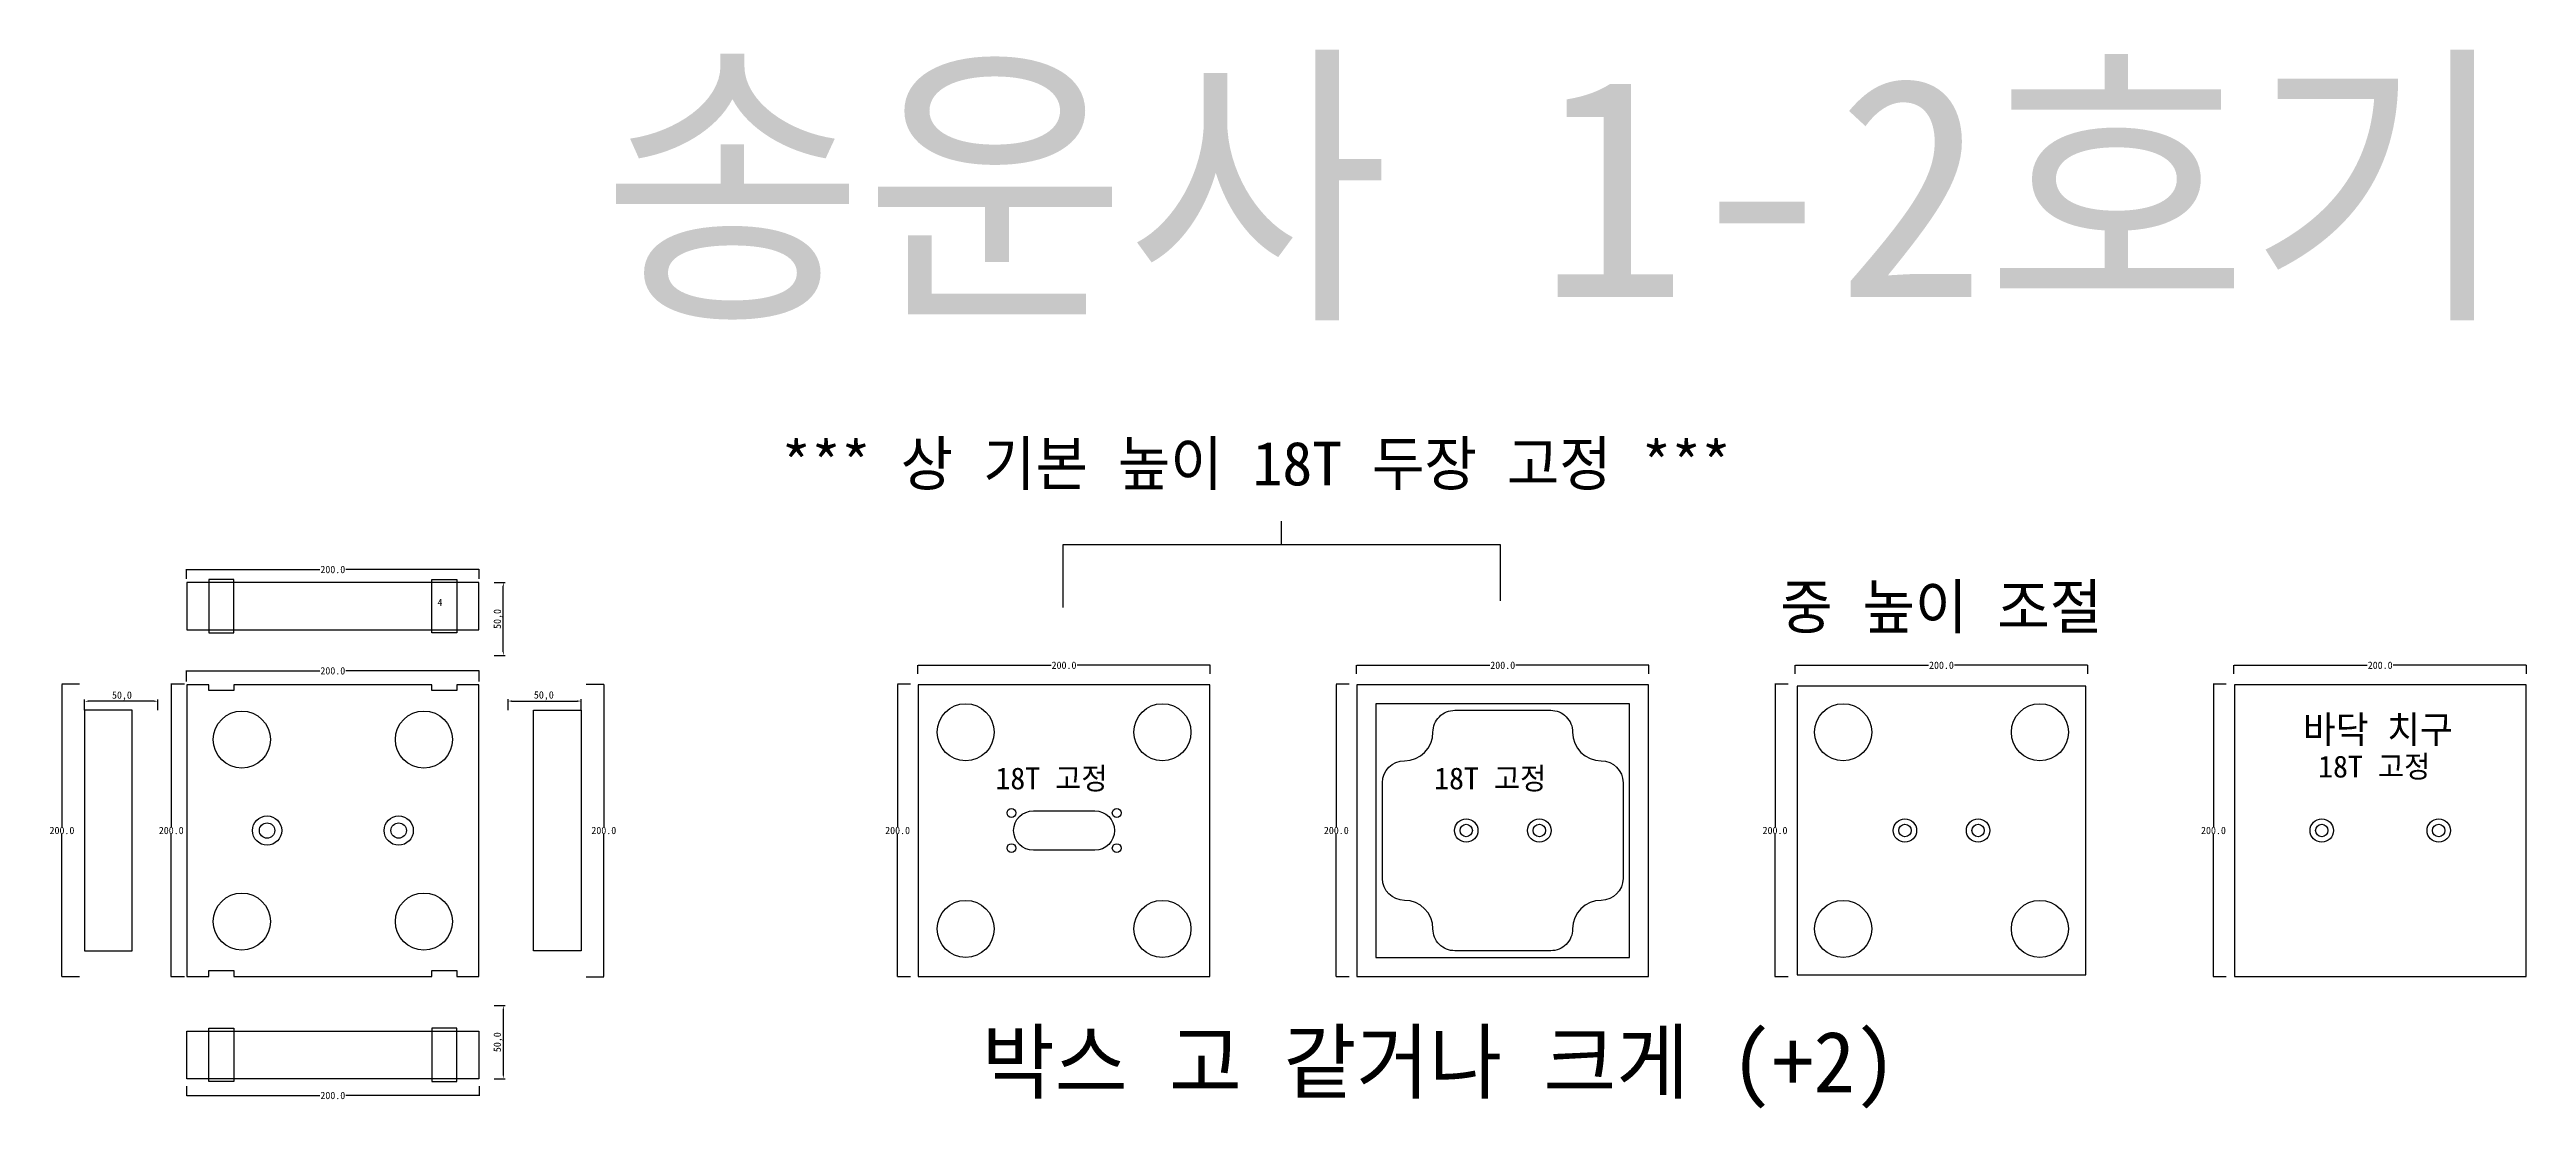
# Model space of a CAD drawing. Header units: millimetres. Extents: x 445 to 2138, y 259 to 984.
import ezdxf

# ---------------------------------------------------------------- set-up
doc = ezdxf.new("R2010")
doc.units = ezdxf.units.MM
for name, color, linetype in [('TEXT', 7, 'Continuous'), ('볼트 구멍', 7, 'Continuous'), ('치구', 7, 'Continuous'), ('치수', 7, 'Continuous')]:
    doc.layers.add(name, color=color, linetype=linetype)
doc.dimstyles.new('ISO-25', dxfattribs={"dimtxt": 2.5, "dimasz": 2.5, "dimexe": 1.25, "dimexo": 0.625, "dimtad": 1, "dimtxsty": 'Standard', "dimcen": 2.5, "dimadec": 0, "dimazin": 0, "dimtfac": 1, "dimtmove": 0, "dimatfit": 3, "dimfxl": 0, "dimarcsym": 0})
doc.dimstyles.get("Standard").update_dxf_attribs({"dimtxt": 7, "dimasz": 0.18, "dimexe": 0.18, "dimexo": 0.0625, "dimgap": 0.09, "dimtad": 0, "dimtih": 1, "dimtoh": 1, "dimdec": 1, "dimzin": 0, "dimdsep": 46, "dimtxsty": 'Standard', "dimcen": 0.09, "dimadec": 0, "dimazin": 0, "dimtfac": 1, "dimtdec": 1, "dimtofl": 0, "dimtmove": 0, "dimatfit": 3, "dimfxl": 0, "dimtolj": 1, "dimtzin": 0, "dimarcsym": 0})

# ---------------------------------------------------------------- blocks, each defined once
blk = doc.blocks.new('*D20')
at = {"layer": 'Defpoints', "color": 0}
for p in [(468.7, 537.8), (468.7, 531.2), (518.7, 531.1)]:
    blk.add_point(p, dxfattribs=at)
at = {"layer": '치수', "color": 0, "lineweight": -2}
for p, q in [((468.7, 531.8), (468.7, 539.1)), ((516.2, 537.8), (471.2, 537.8)), ((518.7, 531.7), (518.7, 539.1))]:
    blk.add_line(p, q, dxfattribs=at)
at = {"layer": '치수', "color": 0}
for points in [[(471.2, 538.3), (471.2, 537.4), (468.7, 537.8)], [(516.2, 538.3), (516.2, 537.4), (518.7, 537.8)]]:
    blk.add_solid(points, dxfattribs=at)
at = {"layer": '치수', "color": 0, "insert": (494.2, 541.4), "char_height": 5, "attachment_point": 5}
blk.add_mtext('50,0', dxfattribs=at)
blk = doc.blocks.new('*D21')
at = {"layer": 'Defpoints', "color": 0}
for p in [(465.3, 549.4), (453.2, 349.4), (465.3, 349.4)]:
    blk.add_point(p, dxfattribs=at)
at = {"layer": '치수', "color": 0, "lineweight": -2}
for p, q in [((465.2, 549.4), (453, 549.4)), ((453.2, 549.2), (453.2, 452)), ((453.2, 349.5), (453.2, 446.8)), ((465.2, 349.4), (453, 349.4))]:
    blk.add_line(p, q, dxfattribs=at)
at = {"layer": '치수', "color": 0}
for points in [[(453.2, 549.2), (453.2, 549.2), (453.2, 549.4)], [(453.2, 349.5), (453.2, 349.5), (453.2, 349.4)]]:
    blk.add_solid(points, dxfattribs=at)
at = {"layer": '치수', "color": 0, "insert": (453.2, 449.4), "char_height": 5, "attachment_point": 5}
blk.add_mtext('\\A1;200.0', dxfattribs=at)
blk = doc.blocks.new('*D22')
at = {"layer": 'Defpoints', "color": 0}
for p in [(2138.4, 562.4), (1938.4, 556.5), (2138.4, 556.5)]:
    blk.add_point(p, dxfattribs=at)
at = {"layer": '치수', "color": 0, "lineweight": -2}
for p, q in [((1938.4, 556.5), (1938.4, 562.5)), ((1938.6, 562.4), (2029.6, 562.4)), ((2138.3, 562.4), (2047.3, 562.4)), ((2138.4, 556.5), (2138.4, 562.5))]:
    blk.add_line(p, q, dxfattribs=at)
at = {"layer": '치수', "color": 0}
for points in [[(1938.6, 562.4), (1938.6, 562.3), (1938.4, 562.4)], [(2138.3, 562.4), (2138.3, 562.3), (2138.4, 562.4)]]:
    blk.add_solid(points, dxfattribs=at)
at = {"layer": '치수', "color": 0, "insert": (2038.4, 562.4), "char_height": 5, "attachment_point": 5}
blk.add_mtext('\\A1;200.0', dxfattribs=at)
blk = doc.blocks.new('*D23')
at = {"layer": 'Defpoints', "color": 0}
for p in [(1333.5, 549.4), (1324.6, 349.4), (1333.5, 349.4)]:
    blk.add_point(p, dxfattribs=at)
at = {"layer": '치수', "color": 0, "lineweight": -2}
for p, q in [((1333.5, 549.4), (1324.5, 549.4)), ((1324.6, 549.2), (1324.6, 452)), ((1324.6, 349.5), (1324.6, 446.8)), ((1333.5, 349.4), (1324.5, 349.4))]:
    blk.add_line(p, q, dxfattribs=at)
at = {"layer": '치수', "color": 0}
for points in [[(1324.6, 549.2), (1324.7, 549.2), (1324.6, 549.4)], [(1324.6, 349.5), (1324.7, 349.5), (1324.6, 349.4)]]:
    blk.add_solid(points, dxfattribs=at)
at = {"layer": '치수', "color": 0, "insert": (1324.6, 449.4), "char_height": 5, "attachment_point": 5}
blk.add_mtext('\\A1;200.0', dxfattribs=at)
blk = doc.blocks.new('*D24')
at = {"layer": 'Defpoints', "color": 0}
for p in [(1633.5, 549.4), (1624.6, 349.4), (1633.5, 349.4)]:
    blk.add_point(p, dxfattribs=at)
at = {"layer": '치수', "color": 0, "lineweight": -2}
for p, q in [((1633.5, 549.4), (1624.5, 549.4)), ((1624.6, 549.2), (1624.6, 452)), ((1624.6, 349.5), (1624.6, 446.8)), ((1633.5, 349.4), (1624.5, 349.4))]:
    blk.add_line(p, q, dxfattribs=at)
at = {"layer": '치수', "color": 0}
for points in [[(1624.6, 549.2), (1624.7, 549.2), (1624.6, 549.4)], [(1624.6, 349.5), (1624.7, 349.5), (1624.6, 349.4)]]:
    blk.add_solid(points, dxfattribs=at)
at = {"layer": '치수', "color": 0, "insert": (1624.6, 449.4), "char_height": 5, "attachment_point": 5}
blk.add_mtext('\\A1;200.0', dxfattribs=at)
blk = doc.blocks.new('*D25')
at = {"layer": 'Defpoints', "color": 0}
for p in [(1933.3, 549.4), (1924.4, 349.4), (1933.3, 349.4)]:
    blk.add_point(p, dxfattribs=at)
at = {"layer": '치수', "color": 0, "lineweight": -2}
for p, q in [((1933.2, 549.4), (1924.2, 549.4)), ((1924.4, 549.2), (1924.4, 452)), ((1924.4, 349.5), (1924.4, 446.8)), ((1933.2, 349.4), (1924.2, 349.4))]:
    blk.add_line(p, q, dxfattribs=at)
at = {"layer": '치수', "color": 0}
for points in [[(1924.4, 549.2), (1924.4, 549.2), (1924.4, 549.4)], [(1924.4, 349.5), (1924.4, 349.5), (1924.4, 349.4)]]:
    blk.add_solid(points, dxfattribs=at)
at = {"layer": '치수', "color": 0, "insert": (1924.4, 449.4), "char_height": 5, "attachment_point": 5}
blk.add_mtext('\\A1;200.0', dxfattribs=at)
blk = doc.blocks.new('*D26')
at = {"layer": 'Defpoints', "color": 0}
for p in [(537, 549.4), (527.9, 349.4), (537, 349.4)]:
    blk.add_point(p, dxfattribs=at)
at = {"layer": '치수', "color": 0, "lineweight": -2}
for p, q in [((536.9, 549.4), (527.7, 549.4)), ((527.9, 549.2), (527.9, 452)), ((527.9, 349.5), (527.9, 446.8)), ((536.9, 349.4), (527.7, 349.4))]:
    blk.add_line(p, q, dxfattribs=at)
at = {"layer": '치수', "color": 0}
for points in [[(527.9, 549.2), (527.9, 549.2), (527.9, 549.4)], [(527.9, 349.5), (527.9, 349.5), (527.9, 349.4)]]:
    blk.add_solid(points, dxfattribs=at)
at = {"layer": '치수', "color": 0, "insert": (527.9, 449.4), "char_height": 5, "attachment_point": 5}
blk.add_mtext('\\A1;200.0', dxfattribs=at)
blk = doc.blocks.new('*D27')
at = {"layer": 'Defpoints', "color": 0}
for p in [(1033.5, 549.4), (1024.6, 349.4), (1033.5, 349.4)]:
    blk.add_point(p, dxfattribs=at)
at = {"layer": '치수', "color": 0, "lineweight": -2}
for p, q in [((1033.5, 549.4), (1024.5, 549.4)), ((1024.6, 549.2), (1024.6, 452)), ((1024.6, 349.5), (1024.6, 446.8)), ((1033.5, 349.4), (1024.5, 349.4))]:
    blk.add_line(p, q, dxfattribs=at)
at = {"layer": '치수', "color": 0}
for points in [[(1024.6, 549.2), (1024.7, 549.2), (1024.6, 549.4)], [(1024.6, 349.5), (1024.7, 349.5), (1024.6, 349.4)]]:
    blk.add_solid(points, dxfattribs=at)
at = {"layer": '치수', "color": 0, "insert": (1024.6, 449.4), "char_height": 5, "attachment_point": 5}
blk.add_mtext('\\A1;200.0', dxfattribs=at)
blk = doc.blocks.new('*D28')
at = {"layer": 'Defpoints', "color": 0}
for p in [(811.6, 549.4), (811.6, 349.4), (823.7, 349.4)]:
    blk.add_point(p, dxfattribs=at)
at = {"layer": '치수', "color": 0, "lineweight": -2}
for p, q in [((811.6, 549.4), (823.8, 549.4)), ((823.7, 549.2), (823.7, 452)), ((823.7, 349.5), (823.7, 446.8)), ((811.6, 349.4), (823.8, 349.4))]:
    blk.add_line(p, q, dxfattribs=at)
at = {"layer": '치수', "color": 0}
for points in [[(823.6, 549.2), (823.7, 549.2), (823.7, 549.4)], [(823.6, 349.5), (823.7, 349.5), (823.7, 349.4)]]:
    blk.add_solid(points, dxfattribs=at)
at = {"layer": '치수', "color": 0, "insert": (823.7, 449.4), "char_height": 5, "attachment_point": 5}
blk.add_mtext('\\A1;200.0', dxfattribs=at)
blk = doc.blocks.new('*D29')
at = {"layer": 'Defpoints', "color": 0}
for p in [(538.4, 274.5), (738.4, 274.5), (738.4, 268.1)]:
    blk.add_point(p, dxfattribs=at)
at = {"layer": '치수', "color": 0, "lineweight": -2}
for p, q in [((538.4, 274.4), (538.4, 267.9)), ((738.4, 274.4), (738.4, 267.9)), ((538.6, 268.1), (629.6, 268.1)), ((738.3, 268.1), (647.3, 268.1))]:
    blk.add_line(p, q, dxfattribs=at)
at = {"layer": '치수', "color": 0}
for points in [[(538.6, 268.1), (538.6, 268.1), (538.4, 268.1)], [(738.3, 268.1), (738.3, 268.1), (738.4, 268.1)]]:
    blk.add_solid(points, dxfattribs=at)
at = {"layer": '치수', "color": 0, "insert": (638.4, 268.1), "char_height": 5, "attachment_point": 5}
blk.add_mtext('\\A1;200.0', dxfattribs=at)
blk = doc.blocks.new('*D30')
at = {"layer": 'Defpoints', "color": 0}
for p in [(748.1, 329.6), (748.1, 279.6), (755, 279.6)]:
    blk.add_point(p, dxfattribs=at)
at = {"layer": '치수', "color": 0, "lineweight": -2}
for p, q in [((748.7, 329.6), (756.3, 329.6)), ((755, 327.1), (755, 282.1)), ((748.7, 279.6), (756.3, 279.6))]:
    blk.add_line(p, q, dxfattribs=at)
at = {"layer": '치수', "color": 0}
for points in [[(754.6, 327.1), (755.4, 327.1), (755, 329.6)], [(754.6, 282.1), (755.4, 282.1), (755, 279.6)]]:
    blk.add_solid(points, dxfattribs=at)
at = {"layer": '치수', "color": 0, "insert": (751.5, 304.6), "char_height": 5, "attachment_point": 5, "rotation": 90}
blk.add_mtext('50,0', dxfattribs=at)
blk = doc.blocks.new('*D31')
at = {"layer": 'Defpoints', "color": 0}
for p in [(538.4, 551.2), (738.4, 558.6), (738.4, 551.2)]:
    blk.add_point(p, dxfattribs=at)
at = {"layer": '치수', "color": 0, "lineweight": -2}
for p, q in [((538.4, 551.3), (538.4, 558.8)), ((538.6, 558.6), (629.6, 558.6)), ((738.3, 558.6), (647.3, 558.6)), ((738.4, 551.3), (738.4, 558.8))]:
    blk.add_line(p, q, dxfattribs=at)
at = {"layer": '치수', "color": 0}
for points in [[(538.6, 558.6), (538.6, 558.6), (538.4, 558.6)], [(738.3, 558.6), (738.3, 558.6), (738.4, 558.6)]]:
    blk.add_solid(points, dxfattribs=at)
at = {"layer": '치수', "color": 0, "insert": (638.4, 558.6), "char_height": 5, "attachment_point": 5}
blk.add_mtext('\\A1;200.0', dxfattribs=at)
blk = doc.blocks.new('*D32')
at = {"layer": 'Defpoints', "color": 0}
for p in [(738.4, 627.9), (538.4, 621.5), (738.4, 621.5)]:
    blk.add_point(p, dxfattribs=at)
at = {"layer": '치수', "color": 0, "lineweight": -2}
for p, q in [((538.4, 621.6), (538.4, 628.1)), ((538.6, 627.9), (629.6, 627.9)), ((738.3, 627.9), (647.3, 627.9)), ((738.4, 621.6), (738.4, 628.1))]:
    blk.add_line(p, q, dxfattribs=at)
at = {"layer": '치수', "color": 0}
for points in [[(538.6, 628), (538.6, 627.9), (538.4, 627.9)], [(738.3, 628), (738.3, 627.9), (738.4, 627.9)]]:
    blk.add_solid(points, dxfattribs=at)
at = {"layer": '치수', "color": 0, "insert": (638.4, 627.9), "char_height": 5, "attachment_point": 5}
blk.add_mtext('\\A1;200.0', dxfattribs=at)
blk = doc.blocks.new('*D33')
at = {"layer": 'Defpoints', "color": 0}
for p in [(758.2, 531.2), (808.2, 537.9), (808.2, 531.2)]:
    blk.add_point(p, dxfattribs=at)
at = {"layer": '치수', "color": 0, "lineweight": -2}
for p, q in [((758.2, 531.8), (758.2, 539.2)), ((760.7, 537.9), (805.7, 537.9)), ((808.2, 531.8), (808.2, 539.2))]:
    blk.add_line(p, q, dxfattribs=at)
at = {"layer": '치수', "color": 0}
for points in [[(760.7, 538.4), (760.7, 537.5), (758.2, 537.9)], [(805.7, 538.4), (805.7, 537.5), (808.2, 537.9)]]:
    blk.add_solid(points, dxfattribs=at)
at = {"layer": '치수', "color": 0, "insert": (782.7, 541.5), "char_height": 5, "attachment_point": 5}
blk.add_mtext('50,0', dxfattribs=at)
blk = doc.blocks.new('*D34')
at = {"layer": 'Defpoints', "color": 0}
for p in [(748.1, 619.1), (755, 619.1), (748.1, 569.1)]:
    blk.add_point(p, dxfattribs=at)
at = {"layer": '치수', "color": 0, "lineweight": -2}
for p, q in [((748.7, 619.1), (756.3, 619.1)), ((755, 571.6), (755, 616.6)), ((748.7, 569.1), (756.3, 569.1))]:
    blk.add_line(p, q, dxfattribs=at)
at = {"layer": '치수', "color": 0}
for points in [[(754.6, 616.6), (755.4, 616.6), (755, 619.1)], [(754.6, 571.6), (755.4, 571.6), (755, 569.1)]]:
    blk.add_solid(points, dxfattribs=at)
at = {"layer": '치수', "color": 0, "insert": (751.5, 594.1), "char_height": 5, "attachment_point": 5, "rotation": 90}
blk.add_mtext('50,0', dxfattribs=at)
blk = doc.blocks.new('*D35')
at = {"layer": 'Defpoints', "color": 0}
for p in [(1238.4, 562.4), (1038.4, 556.5), (1238.4, 556.5)]:
    blk.add_point(p, dxfattribs=at)
at = {"layer": '치수', "color": 0, "lineweight": -2}
for p, q in [((1038.4, 556.5), (1038.4, 562.5)), ((1038.6, 562.4), (1129.6, 562.4)), ((1238.3, 562.4), (1147.3, 562.4)), ((1238.4, 556.5), (1238.4, 562.5))]:
    blk.add_line(p, q, dxfattribs=at)
at = {"layer": '치수', "color": 0}
for points in [[(1038.6, 562.4), (1038.6, 562.3), (1038.4, 562.4)], [(1238.3, 562.4), (1238.3, 562.3), (1238.4, 562.4)]]:
    blk.add_solid(points, dxfattribs=at)
at = {"layer": '치수', "color": 0, "insert": (1138.4, 562.4), "char_height": 5, "attachment_point": 5}
blk.add_mtext('\\A1;200.0', dxfattribs=at)
blk = doc.blocks.new('*D36')
at = {"layer": 'Defpoints', "color": 0}
for p in [(1838.4, 562.4), (1638.4, 556.5), (1838.4, 556.5)]:
    blk.add_point(p, dxfattribs=at)
at = {"layer": '치수', "color": 0, "lineweight": -2}
for p, q in [((1638.4, 556.5), (1638.4, 562.5)), ((1638.6, 562.4), (1729.6, 562.4)), ((1838.3, 562.4), (1747.3, 562.4)), ((1838.4, 556.5), (1838.4, 562.5))]:
    blk.add_line(p, q, dxfattribs=at)
at = {"layer": '치수', "color": 0}
for points in [[(1638.6, 562.4), (1638.6, 562.3), (1638.4, 562.4)], [(1838.3, 562.4), (1838.3, 562.3), (1838.4, 562.4)]]:
    blk.add_solid(points, dxfattribs=at)
at = {"layer": '치수', "color": 0, "insert": (1738.4, 562.4), "char_height": 5, "attachment_point": 5}
blk.add_mtext('\\A1;200.0', dxfattribs=at)
blk = doc.blocks.new('*D37')
at = {"layer": 'Defpoints', "color": 0}
for p in [(1538.4, 562.4), (1338.4, 556.5), (1538.4, 556.5)]:
    blk.add_point(p, dxfattribs=at)
at = {"layer": '치수', "color": 0, "lineweight": -2}
for p, q in [((1338.4, 556.5), (1338.4, 562.5)), ((1338.6, 562.4), (1429.6, 562.4)), ((1538.3, 562.4), (1447.3, 562.4)), ((1538.4, 556.5), (1538.4, 562.5))]:
    blk.add_line(p, q, dxfattribs=at)
at = {"layer": '치수', "color": 0}
for points in [[(1338.6, 562.4), (1338.6, 562.3), (1338.4, 562.4)], [(1538.3, 562.4), (1538.3, 562.3), (1538.4, 562.4)]]:
    blk.add_solid(points, dxfattribs=at)
at = {"layer": '치수', "color": 0, "insert": (1438.4, 562.4), "char_height": 5, "attachment_point": 5}
blk.add_mtext('\\A1;200.0', dxfattribs=at)

msp = doc.modelspace()

# ---------------------------------------------------------------- linework, layer by layer
at = {"layer": 'TEXT', "color": 1}
for p, q in [((1287.16, 645.13), (1287.16, 661)), ((1137.77, 645.13), (1436.54, 645.13)), ((1137.77, 602.01), (1137.77, 645.13)), ((1436.54, 645.13), (1436.54, 606.48))]:
    msp.add_line(p, q, dxfattribs=at)
at = {"layer": '볼트 구멍', "color": 3}
msp.add_lwpolyline([(1117.44, 462.87), (1159.44, 462.87, -1), (1159.44, 435.87), (1117.44, 435.87, -1)], format="xyb", close=True, dxfattribs=at)
at = {"layer": '볼트 구멍', "color": 2}
for centre in [(593.44, 449.37), (683.44, 449.37)]:
    msp.add_circle(centre, 10, dxfattribs=at)
at = {"layer": '볼트 구멍', "color": 3}
for centre, radius in [((1102.44, 461.37), 3), ((1174.44, 461.37), 3), ((593.44, 449.37), 5.25), ((683.44, 449.37), 5.25), ((1413.44, 449.37), 4.25), ((1463.44, 449.37), 4.25), ((1713.44, 449.37), 4.25), ((1763.44, 449.37), 4.25), ((1998.44, 449.37), 4.25), ((2078.44, 449.37), 4.25), ((1102.44, 437.37), 3), ((1174.44, 437.37), 3)]:
    msp.add_circle(centre, radius, dxfattribs=at)
at = {"layer": '볼트 구멍', "color": 6}
for centre in [(1413.44, 449.37), (1463.44, 449.37), (1713.44, 449.37), (1763.44, 449.37), (1998.44, 449.37), (2078.44, 449.37)]:
    msp.add_circle(centre, 8, dxfattribs=at)
at = {"layer": '치구'}
for points in [[(538.69, 586.62), (738.19, 586.62), (738.19, 619.12), (538.69, 619.12)], [(538.69, 349.62), (553.69, 349.62), (553.69, 353.62), (570.69, 353.62), (570.69, 349.62), (706.19, 349.62), (706.19, 353.62), (723.19, 353.62), (723.19, 349.62), (738.19, 349.62), (738.19, 549.12), (723.19, 549.12), (723.19, 545.12), (706.19, 545.12), (706.19, 549.12), (570.69, 549.12), (570.69, 545.12), (553.69, 545.12), (553.69, 549.12), (538.69, 549.12)], [(1038.69, 549.12), (1038.69, 349.62), (1238.19, 349.62), (1238.19, 549.12)], [(1338.69, 549.12), (1338.69, 349.62), (1538.19, 349.62), (1538.19, 549.12)], [(1639.69, 548.12), (1639.69, 350.62), (1837.19, 350.62), (1837.19, 548.12)], [(1938.69, 549.12), (1938.69, 349.62), (2138.19, 349.62), (2138.19, 549.12)], [(501.19, 531.72), (468.69, 531.72), (468.69, 367.02), (501.19, 367.02)], [(775.69, 531.72), (808.19, 531.72), (808.19, 367.02), (775.69, 367.02)], [(1351.69, 536.12), (1351.69, 362.62), (1525.19, 362.62), (1525.19, 536.12)], [(538.69, 312.12), (738.19, 312.12), (738.19, 279.62), (538.69, 279.62)]]:
    msp.add_lwpolyline(points, close=True, dxfattribs=at)
at = {"layer": '치구', "color": 1}
for points in [[(553.69, 584.62), (570.69, 584.62), (570.69, 621.12), (553.69, 621.12)], [(723.19, 584.62), (706.19, 584.62), (706.19, 621.12), (723.19, 621.12)], [(553.69, 314.12), (570.69, 314.12), (570.69, 277.62), (553.69, 277.62)], [(723.19, 314.12), (706.19, 314.12), (706.19, 277.62), (723.19, 277.62)]]:
    msp.add_lwpolyline(points, close=True, dxfattribs=at)
at = {"layer": '치구'}
msp.add_lwpolyline([(1405.69, 531.62), (1471.19, 531.62, -0.4142136), (1486.19, 516.62, 0.4142135), (1505.69, 497.12, -0.4142134), (1520.69, 482.12), (1520.69, 416.62, -0.4142134), (1505.69, 401.62, 0.4142135), (1486.19, 382.12, -0.4142136), (1471.19, 367.12), (1405.69, 367.12, -0.4142136), (1390.69, 382.12, 0.4142135), (1371.19, 401.62, -0.4142134), (1356.19, 416.62), (1356.19, 482.12, -0.4142134), (1371.19, 497.12, 0.4142135), (1390.69, 516.62, -0.4142136)], format="xyb", close=True, dxfattribs=at)
for centre in [(576.19, 511.62), (700.69, 511.62), (1071.19, 516.62), (1205.69, 516.62), (1671.19, 516.62), (1805.69, 516.62), (576.19, 387.12), (700.69, 387.12), (1071.19, 382.12), (1205.69, 382.12), (1671.19, 382.12), (1805.69, 382.12)]:
    msp.add_circle(centre, 19.5, dxfattribs=at)

# ---------------------------------------------------------------- texts
at = {"layer": 'TEXT', "color": 3}
msp.add_text('송운사 1-2호기', height=150, dxfattribs=at).set_placement((822.35, 814.46))
at = {"layer": 'TEXT', "color": 1}
for s, height, p in [('*** 상 기본 높이 18T 두장 고정 ***', 30, (945.08, 685.47)), ('중 높이 조절', 30, (1628.11, 587.52)), ('4', 5, (710, 602.92)), ('18T 고정', 15, (1091.49, 477.54)), ('18T 고정', 15, (1391.49, 477.54)), ('박스 고 같거나 크게 (+2)', 41.6667, (1082.23, 270.34))]:
    msp.add_text(s, height=height, dxfattribs=at).set_placement(p)
at = {"layer": 'TEXT', "color": 6, "linetype": 'Continuous'}
msp.add_text('바닥 치구', height=18.75, dxfattribs=at).set_placement((1985.63, 509.16))
at = {"layer": 'TEXT', "color": 6}
msp.add_text('18T 고정', height=15, dxfattribs=at).set_placement((1995.98, 485.66))

# ---------------------------------------------------------------- dimensions: what is measured, and where the dimension line sits
at = {"layer": '치수', "color": 4}
for base, p1, p2, dimstyle, override, picture, middle in [((738.44, 627.94), (538.44, 621.54), (738.44, 621.54), 'Standard', {"dimtxt": 5}, '*D32', (638.44, 627.94)), ((808.19, 537.94), (758.19, 531.17), (808.19, 531.17), 'ISO-25', {"dimtxt": 5, "dimdec": 1, "dimzin": 0, "dimtdec": 1}, '*D33', (782.69, 537.94)), ((738.44, 268.11), (538.44, 274.5), (738.44, 274.5), 'Standard', {"dimtxt": 5}, '*D29', (638.44, 268.11))]:
    dim = msp.add_linear_dim(base=base, p1=p1, p2=p2, dimstyle=dimstyle, override=override, dxfattribs=at)
    dim.commit()
    dim.dimension.update_dxf_attribs({"geometry": picture, "text_midpoint": middle, "dimtype": 160})
for base, p1, p2, angle, picture, middle in [((755.01, 619.12), (748.12, 569.12), (748.12, 619.12), 90, '*D34', (755.01, 594.12)), ((468.69, 537.84), (518.69, 531.07), (468.69, 531.17), 180, '*D20', (494.19, 537.84)), ((755.01, 279.62), (748.12, 329.62), (748.12, 279.62), 270, '*D30', (755.01, 304.62))]:
    dim = msp.add_linear_dim(base=base, p1=p1, p2=p2, angle=angle, dimstyle='ISO-25', override={"dimtxt": 5, "dimdec": 1, "dimzin": 0, "dimtdec": 1}, dxfattribs=at)
    dim.commit()
    dim.dimension.update_dxf_attribs({"geometry": picture, "text_midpoint": middle, "dimtype": 160})
for base, p1, p2, picture, middle in [((738.44, 558.59), (538.44, 551.19), (738.44, 551.19), '*D31', (638.44, 558.59)), ((1238.44, 562.36), (1038.44, 556.47), (1238.44, 556.47), '*D35', (1138.44, 562.36)), ((1538.44, 562.36), (1338.44, 556.47), (1538.44, 556.47), '*D37', (1438.44, 562.36)), ((1838.44, 562.36), (1638.44, 556.47), (1838.44, 556.47), '*D36', (1738.44, 562.36)), ((2138.44, 562.36), (1938.44, 556.47), (2138.44, 556.47), '*D22', (2038.44, 562.36))]:
    dim = msp.add_linear_dim(base=base, p1=p1, p2=p2, dimstyle='Standard', override={"dimtxt": 5}, dxfattribs=at)
    dim.commit()
    dim.dimension.update_dxf_attribs({"geometry": picture, "text_midpoint": middle})
for base, p1, p2, picture, middle in [((453.22, 349.37), (465.29, 549.37), (465.29, 349.37), '*D21', (453.22, 449.37)), ((527.91, 349.37), (536.98, 549.37), (536.98, 349.37), '*D26', (527.91, 449.37)), ((823.65, 349.37), (811.58, 549.37), (811.58, 349.37), '*D28', (823.65, 449.37)), ((1024.64, 349.37), (1033.54, 549.37), (1033.54, 349.37), '*D27', (1024.64, 449.37)), ((1324.64, 349.37), (1333.54, 549.37), (1333.54, 349.37), '*D23', (1324.64, 449.37)), ((1624.64, 349.37), (1633.54, 549.37), (1633.54, 349.37), '*D24', (1624.64, 449.37)), ((1924.39, 349.37), (1933.29, 549.37), (1933.29, 349.37), '*D25', (1924.39, 449.37))]:
    dim = msp.add_linear_dim(base=base, p1=p1, p2=p2, angle=90, dimstyle='Standard', override={"dimtxt": 5}, dxfattribs=at)
    dim.commit()
    dim.dimension.update_dxf_attribs({"geometry": picture, "text_midpoint": middle})

doc.saveas('drawing.dxf')
